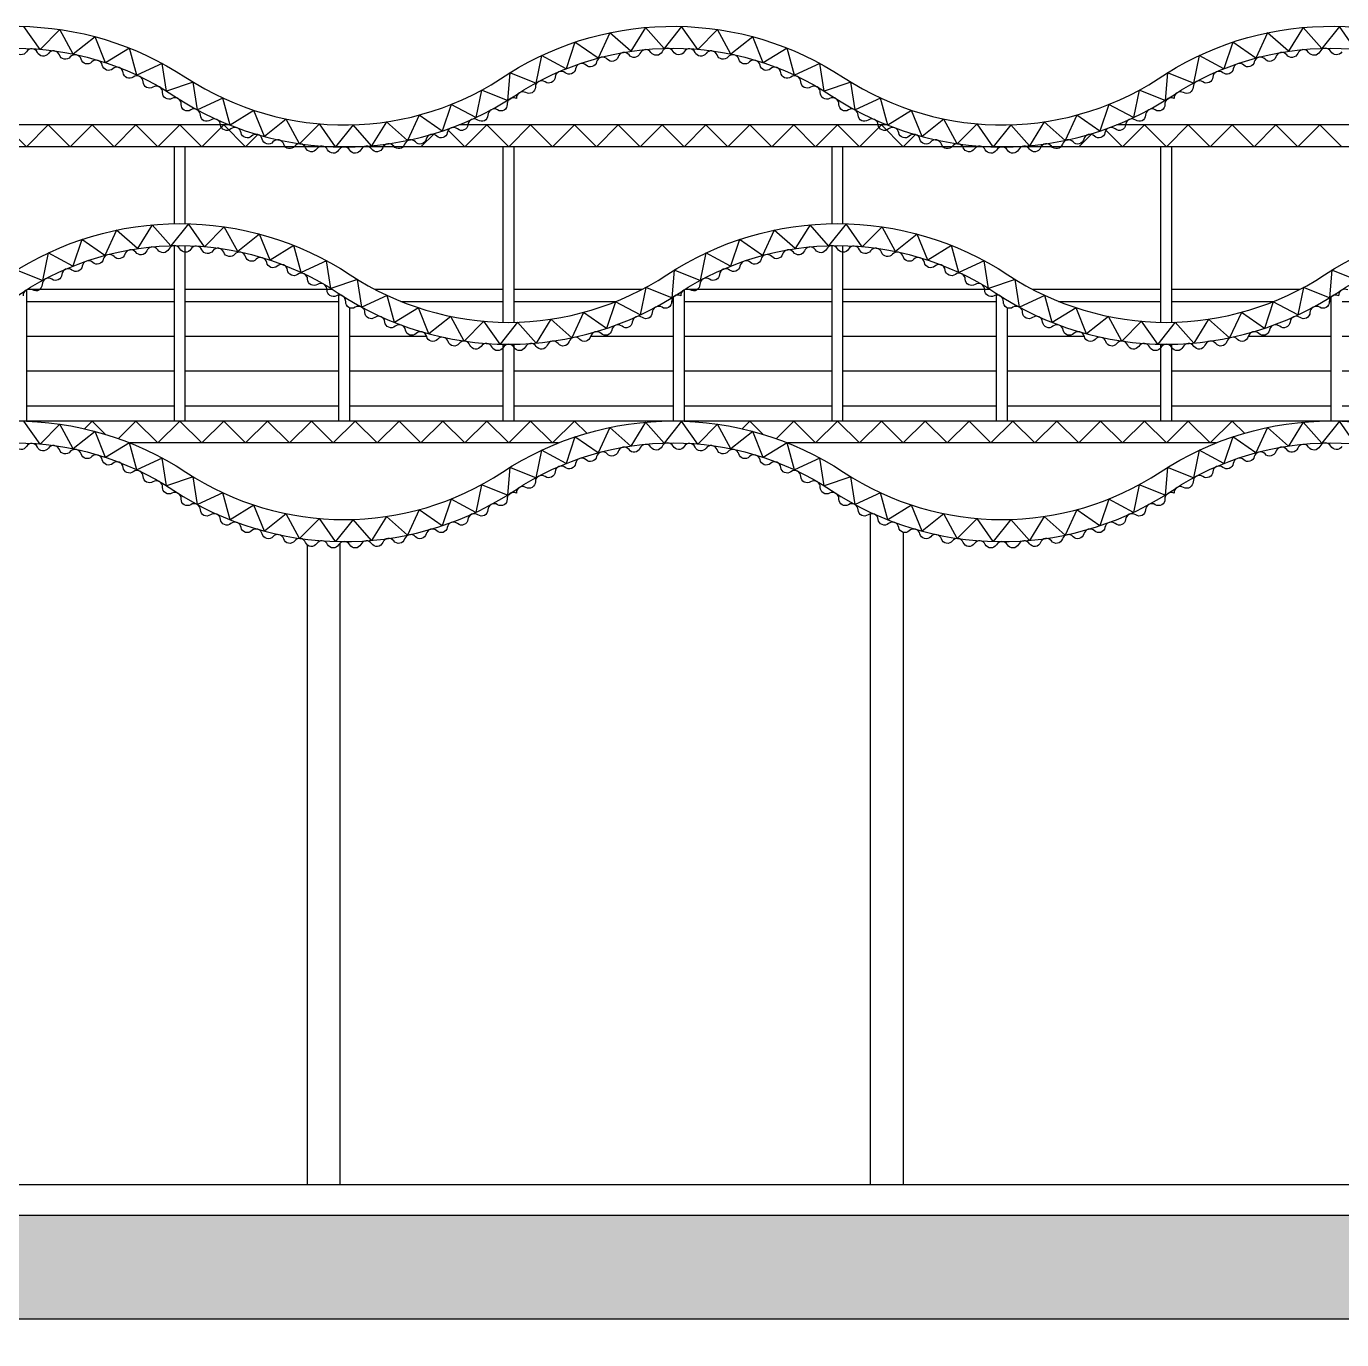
# Model space of a CAD drawing. Header units: millimetres. Extents: x 462 to 740, y -508 to -73.
# Drawn here: x 657.72 to 669.72, y -437.27 to -425.29 of the extents above; entities that cross this region are included whole.
import ezdxf

# ---------------------------------------------------------------- set-up
doc = ezdxf.new("R2010")
doc.units = ezdxf.units.MM
doc.header["$LTSCALE"] = 0.1
for name, color, linetype in [('azul-claro', 130, 'Continuous'), ('nivel', 1, 'Continuous'), ('ondas-claras', 130, 'Continuous'), ('ondas-escuras', 160, 'Continuous'), ('Parede alta', 5, 'Continuous')]:
    doc.layers.add(name, color=color, linetype=linetype)

msp = doc.modelspace()

# ---------------------------------------------------------------- hatches: boundary and pattern name
h = msp.add_hatch()
h.set_pattern_fill('LINE', color=256, scale=0.1, style=0)
h.set_pattern_definition([(180, (1283.52307, 93.53916), (0, 0.3175), [])])
h.paths.add_polyline_path([(660.903, -427.687), (662.072, -427.687), (662.072, -427.986, -0.116451)])
h.paths.add_polyline_path([(660.672, -427.855, 0.237937), (660.723, -427.85, -0.268983), (660.781, -427.848), (660.781, -427.848, -0.268989), (660.811, -427.898, 0.610099), (660.902, -427.943, -0.268989), (660.959, -427.937), (660.959, -427.937, -0.268983), (660.993, -427.984, 0.6101), (661.087, -428.022, -0.268983), (661.144, -428.012), (661.144, -428.012, -0.268989), (661.181, -428.057, 0.610099), (661.277, -428.089, -0.26899), (661.334, -428.075), (661.334, -428.075, -0.268984), (661.374, -428.117, 0.6101), (661.472, -428.142, -0.579938), (661.57, -428.163, 0.610099), (661.67, -428.181, -0.579938), (661.769, -428.195, 0.6101), (661.87, -428.205, -0.579938), (661.97, -428.212, 0.610099), (662.071, -428.216, -0.001454), (662.072, -428.216), (662.072, -428.887), (660.672, -428.887)])
h.paths.add_polyline_path([(659.172, -427.687), (660.465, -427.687, -0.020521), (660.465, -427.692, 0.5853), (660.55, -427.745, -0.098516), (660.572, -427.739), (660.572, -428.887), (659.172, -428.887)])
h.paths.add_polyline_path([(657.727, -427.689, -0.024038), (657.732, -427.687), (657.768, -427.687, -0.049924), (657.778, -427.692, 0.312343), (657.844, -427.687), (659.072, -427.687), (659.072, -428.887), (657.727, -428.887)])
h.paths.add_polyline_path([(656.172, -428.216, -0.001448), (656.172, -428.216, 0.6101), (656.273, -428.212, -0.579938), (656.373, -428.205, 0.610099), (656.474, -428.195, -0.579938), (656.573, -428.181, 0.6101), (656.673, -428.163, -0.579938), (656.771, -428.142, 0.610099), (656.869, -428.117, -0.579938), (656.966, -428.089, 0.6101), (657.062, -428.057, -0.579938), (657.156, -428.022, 0.610099), (657.25, -427.984, -0.579938), (657.341, -427.943, 0.6101), (657.432, -427.898, -0.579938), (657.52, -427.85, 0.610099), (657.608, -427.799, -0.222137), (657.627, -427.754), (657.627, -428.887), (656.172, -428.887)])
h.paths.add_polyline_path([(656.172, -427.687), (657.34, -427.687, -0.116451), (656.172, -427.986)])
h = msp.add_hatch()
h.set_pattern_fill('LINE', color=256, scale=0.1, style=0)
h.set_pattern_definition([(180, (1289.52307, 93.53916), (0, 0.3175), [])])
h.paths.add_polyline_path([(666.903, -427.687), (668.072, -427.687), (668.072, -427.986, -0.116451)])
h.paths.add_polyline_path([(666.672, -427.855, 0.237937), (666.723, -427.85, -0.268983), (666.781, -427.848), (666.781, -427.848, -0.268989), (666.811, -427.898, 0.610099), (666.902, -427.943, -0.268989), (666.959, -427.937), (666.959, -427.937, -0.268983), (666.993, -427.984, 0.6101), (667.087, -428.022, -0.268983), (667.144, -428.012), (667.144, -428.012, -0.268989), (667.181, -428.057, 0.610099), (667.277, -428.089, -0.26899), (667.334, -428.075), (667.334, -428.075, -0.268984), (667.374, -428.117, 0.6101), (667.472, -428.142, -0.579938), (667.57, -428.163, 0.610099), (667.67, -428.181, -0.579938), (667.769, -428.195, 0.6101), (667.87, -428.205, -0.579938), (667.97, -428.212, 0.610099), (668.071, -428.216, -0.001454), (668.072, -428.216), (668.072, -428.887), (666.672, -428.887)])
h.paths.add_polyline_path([(665.172, -427.687), (666.465, -427.687, -0.020521), (666.465, -427.692, 0.5853), (666.55, -427.745, -0.098516), (666.572, -427.739), (666.572, -428.887), (665.172, -428.887)])
h.paths.add_polyline_path([(663.727, -427.689, -0.024038), (663.732, -427.687), (663.768, -427.687, -0.049924), (663.778, -427.692, 0.312343), (663.844, -427.687), (665.072, -427.687), (665.072, -428.887), (663.727, -428.887)])
h.paths.add_polyline_path([(662.172, -428.216, -0.001448), (662.172, -428.216, 0.6101), (662.273, -428.212, -0.579938), (662.373, -428.205, 0.610099), (662.474, -428.195, -0.579938), (662.573, -428.181, 0.6101), (662.673, -428.163, -0.579938), (662.771, -428.142, 0.610099), (662.869, -428.117, -0.579938), (662.966, -428.089, 0.6101), (663.062, -428.057, -0.579938), (663.156, -428.022, 0.610099), (663.25, -427.984, -0.579938), (663.341, -427.943, 0.6101), (663.432, -427.898, -0.579938), (663.52, -427.85, 0.610099), (663.608, -427.799, -0.222137), (663.627, -427.754), (663.627, -428.887), (662.172, -428.887)])
h.paths.add_polyline_path([(662.172, -427.687), (663.34, -427.687, -0.116451), (662.172, -427.986)])
h = msp.add_hatch()
h.set_pattern_fill('LINE', color=256, scale=0.1, style=0)
h.set_pattern_definition([(180, (1295.52307, 93.53916), (0, 0.3175), [])])
h.paths.add_polyline_path([(672.903, -427.687), (674.072, -427.687), (674.072, -427.986, -0.116451)])
h.paths.add_polyline_path([(672.672, -427.855, 0.237937), (672.723, -427.85, -0.268983), (672.781, -427.848), (672.781, -427.848, -0.268989), (672.811, -427.898, 0.610099), (672.902, -427.943, -0.268989), (672.959, -427.937), (672.959, -427.937, -0.268983), (672.993, -427.984, 0.6101), (673.087, -428.022, -0.268983), (673.144, -428.012), (673.144, -428.012, -0.268989), (673.181, -428.057, 0.610099), (673.277, -428.089, -0.26899), (673.334, -428.075), (673.334, -428.075, -0.268984), (673.374, -428.117, 0.6101), (673.472, -428.142, -0.579938), (673.57, -428.163, 0.610099), (673.67, -428.181, -0.579938), (673.769, -428.195, 0.6101), (673.87, -428.205, -0.579938), (673.97, -428.212, 0.610099), (674.071, -428.216, -0.001454), (674.072, -428.216), (674.072, -428.887), (672.672, -428.887)])
h.paths.add_polyline_path([(671.172, -427.687), (672.465, -427.687, -0.020521), (672.465, -427.692, 0.5853), (672.55, -427.745, -0.098516), (672.572, -427.739), (672.572, -428.887), (671.172, -428.887)])
h.paths.add_polyline_path([(669.727, -427.689, -0.024038), (669.732, -427.687), (669.768, -427.687, -0.049924), (669.778, -427.692, 0.312343), (669.844, -427.687), (671.072, -427.687), (671.072, -428.887), (669.727, -428.887)])
h.paths.add_polyline_path([(668.172, -428.216, -0.001448), (668.172, -428.216, 0.6101), (668.273, -428.212, -0.579938), (668.373, -428.205, 0.610099), (668.474, -428.195, -0.579938), (668.573, -428.181, 0.6101), (668.673, -428.163, -0.579938), (668.771, -428.142, 0.610099), (668.869, -428.117, -0.579938), (668.966, -428.089, 0.6101), (669.062, -428.057, -0.579938), (669.156, -428.022, 0.610099), (669.25, -427.984, -0.579938), (669.341, -427.943, 0.6101), (669.432, -427.898, -0.579938), (669.52, -427.85, 0.610099), (669.608, -427.799, -0.222137), (669.627, -427.754), (669.627, -428.887), (668.172, -428.887)])
h.paths.add_polyline_path([(668.172, -427.687), (669.34, -427.687, -0.116451), (668.172, -427.986)])
at = {"layer": 'Parede alta'}
msp.add_hatch(color=256, dxfattribs=at).paths.add_polyline_path([(735.579, -436.322), (728.995, -436.322), (728.995, -436.133), (714.019, -436.133), (714.019, -436.322), (712.317, -436.322), (706.561, -436.322), (706.561, -436.133), (698.366, -436.133), (698.366, -436.322), (685.699, -436.322), (685.699, -436.133), (660.861, -436.133), (640.666, -436.133), (640.666, -436.322), (628.399, -436.322), (628.399, -436.133), (620.466, -436.133), (620.466, -436.322), (611.75, -436.322), (611.75, -437.266), (621.41, -437.266), (621.41, -437.077), (627.455, -437.077), (627.455, -437.266), (641.61, -437.266), (641.61, -437.077), (660.861, -437.077), (684.755, -437.077), (684.755, -437.266), (699.31, -437.266), (699.31, -437.077), (705.617, -437.077), (705.617, -437.266), (712.317, -437.266), (714.963, -437.266), (714.963, -437.077), (728.051, -437.077), (728.051, -437.266), (735.579, -437.266)])

# ---------------------------------------------------------------- linework, layer by layer
for p, q in [((659.577, -426.187), (656.122, -426.187)), ((657.522, -426.187), (657.722, -426.387)), ((657.922, -426.187), (657.722, -426.387)), ((657.922, -426.187), (658.122, -426.387)), ((658.322, -426.187), (658.122, -426.387)), ((658.322, -426.187), (658.522, -426.387)), ((658.722, -426.187), (658.522, -426.387)), ((658.722, -426.187), (658.922, -426.387)), ((659.122, -426.187), (658.922, -426.387)), ((659.122, -426.187), (659.322, -426.387)), ((659.522, -426.187), (659.322, -426.387)), ((659.522, -426.187), (659.722, -426.387)), ((661.561, -426.226), (661.722, -426.387)), ((662.122, -426.187), (661.666, -426.187)), ((661.922, -426.187), (661.722, -426.387)), ((661.922, -426.187), (662.122, -426.387)), ((665.577, -426.187), (662.122, -426.187)), ((662.322, -426.187), (662.122, -426.387)), ((662.322, -426.187), (662.522, -426.387)), ((662.722, -426.187), (662.522, -426.387)), ((662.722, -426.187), (662.922, -426.387)), ((663.122, -426.187), (662.922, -426.387)), ((663.122, -426.187), (663.322, -426.387)), ((663.522, -426.187), (663.322, -426.387)), ((663.522, -426.187), (663.722, -426.387)), ((663.922, -426.187), (663.722, -426.387)), ((663.922, -426.187), (664.122, -426.387)), ((664.322, -426.187), (664.122, -426.387)), ((664.322, -426.187), (664.522, -426.387)), ((664.722, -426.187), (664.522, -426.387)), ((664.722, -426.187), (664.922, -426.387)), ((665.122, -426.187), (664.922, -426.387)), ((665.122, -426.187), (665.322, -426.387)), ((665.522, -426.187), (665.322, -426.387)), ((665.522, -426.187), (665.722, -426.387)), ((667.561, -426.226), (667.722, -426.387)), ((668.122, -426.187), (667.666, -426.187)), ((667.922, -426.187), (667.722, -426.387)), ((667.922, -426.187), (668.122, -426.387)), ((671.577, -426.187), (668.122, -426.187)), ((668.322, -426.187), (668.122, -426.387)), ((668.322, -426.187), (668.522, -426.387)), ((668.722, -426.187), (668.522, -426.387)), ((668.722, -426.187), (668.922, -426.387)), ((669.122, -426.187), (668.922, -426.387)), ((669.122, -426.187), (669.322, -426.387)), ((669.522, -426.187), (669.322, -426.387)), ((669.522, -426.187), (669.722, -426.387)), ((659.834, -426.275), (659.722, -426.387)), ((661.444, -426.265), (661.322, -426.387)), ((665.834, -426.275), (665.722, -426.387)), ((667.444, -426.265), (667.322, -426.387)), ((662.122, -426.387), (656.122, -426.387)), ((659.072, -427.087), (659.072, -426.387)), ((659.172, -427.087), (659.172, -426.387)), ((662.072, -427.986), (662.072, -426.387)), ((668.122, -426.387), (662.122, -426.387)), ((662.172, -427.986), (662.172, -426.387)), ((665.072, -427.087), (665.072, -426.387)), ((665.172, -427.087), (665.172, -426.387)), ((668.072, -427.986), (668.072, -426.387)), ((674.122, -426.387), (668.122, -426.387)), ((668.172, -427.986), (668.172, -426.387)), ((659.072, -428.887), (659.072, -427.287)), ((659.172, -428.887), (659.172, -427.287)), ((665.072, -428.887), (665.072, -427.287)), ((665.172, -428.887), (665.172, -427.287)), ((657.727, -428.887), (657.727, -427.689)), ((659.072, -427.687), (657.729, -427.687)), ((660.514, -427.687), (659.172, -427.687)), ((660.572, -428.887), (660.572, -427.739)), ((662.072, -427.687), (660.903, -427.687)), ((663.34, -427.687), (662.172, -427.687)), ((663.627, -428.887), (663.627, -427.754)), ((663.727, -428.887), (663.727, -427.689)), ((665.072, -427.687), (663.729, -427.687)), ((666.514, -427.687), (665.172, -427.687)), ((666.572, -428.887), (666.572, -427.739)), ((668.072, -427.687), (666.903, -427.687)), ((669.34, -427.687), (668.172, -427.687)), ((669.627, -428.887), (669.627, -427.754)), ((660.672, -428.887), (660.672, -427.855)), ((666.672, -428.887), (666.672, -427.855)), ((662.072, -428.887), (662.072, -428.186)), ((662.172, -428.887), (662.172, -428.186)), ((668.072, -428.887), (668.072, -428.186)), ((668.172, -428.887), (668.172, -428.186)), ((662.122, -428.887), (656.122, -428.887)), ((658.322, -428.887), (658.251, -428.958)), ((658.322, -428.887), (658.444, -429.009)), ((658.722, -428.887), (658.561, -429.048)), ((658.722, -428.887), (658.922, -429.087)), ((659.122, -428.887), (658.922, -429.087)), ((659.122, -428.887), (659.322, -429.087)), ((659.522, -428.887), (659.322, -429.087)), ((659.522, -428.887), (659.722, -429.087)), ((659.922, -428.887), (659.722, -429.087)), ((659.922, -428.887), (660.122, -429.087)), ((660.322, -428.887), (660.122, -429.087)), ((660.322, -428.887), (660.522, -429.087)), ((660.722, -428.887), (660.522, -429.087)), ((660.722, -428.887), (660.922, -429.087)), ((661.122, -428.887), (660.922, -429.087)), ((661.122, -428.887), (661.322, -429.087)), ((661.522, -428.887), (661.322, -429.087)), ((661.522, -428.887), (661.722, -429.087)), ((661.922, -428.887), (661.722, -429.087)), ((661.922, -428.887), (662.122, -429.087)), ((668.122, -428.887), (662.122, -428.887)), ((662.322, -428.887), (662.122, -429.087)), ((662.322, -428.887), (662.522, -429.087)), ((662.722, -428.887), (662.522, -429.087)), ((662.722, -428.887), (662.834, -428.999)), ((664.322, -428.887), (664.251, -428.958)), ((664.322, -428.887), (664.444, -429.009)), ((664.722, -428.887), (664.561, -429.048)), ((664.722, -428.887), (664.922, -429.087)), ((665.122, -428.887), (664.922, -429.087)), ((665.122, -428.887), (665.322, -429.087)), ((665.522, -428.887), (665.322, -429.087)), ((665.522, -428.887), (665.722, -429.087)), ((665.922, -428.887), (665.722, -429.087)), ((665.922, -428.887), (666.122, -429.087)), ((666.322, -428.887), (666.122, -429.087)), ((666.322, -428.887), (666.522, -429.087)), ((666.722, -428.887), (666.522, -429.087)), ((666.722, -428.887), (666.922, -429.087)), ((667.122, -428.887), (666.922, -429.087)), ((667.122, -428.887), (667.322, -429.087)), ((667.522, -428.887), (667.322, -429.087)), ((667.522, -428.887), (667.722, -429.087)), ((667.922, -428.887), (667.722, -429.087)), ((667.922, -428.887), (668.122, -429.087)), ((674.122, -428.887), (668.122, -428.887)), ((668.322, -428.887), (668.122, -429.087)), ((668.322, -428.887), (668.522, -429.087)), ((668.722, -428.887), (668.522, -429.087)), ((668.722, -428.887), (668.834, -428.999)), ((662.122, -429.087), (658.666, -429.087)), ((662.577, -429.087), (662.122, -429.087)), ((668.122, -429.087), (664.666, -429.087)), ((668.577, -429.087), (668.122, -429.087))]:
    msp.add_line(p, q)
at = {"layer": 'azul-claro'}
for points in [[(656.122, -425.716, -0.293057), (659.177, -425.753, 0.307403), (662.132, -425.711, 0.292457)], [(662.122, -425.716, -0.293057), (665.177, -425.753, 0.307403), (668.132, -425.711, 0.292457)], [(668.122, -425.716, -0.293057), (671.177, -425.753, 0.306916), (674.122, -425.716, 0.292457)], [(656.122, -425.956, 0.005791), (656.177, -425.92, -0.3), (659.066, -425.92, 0.3), (662.177, -425.92)], [(662.122, -425.959, 0.191661), (662.108, -425.999, -0.603753), (662.021, -426.05, 0.586073), (661.932, -426.098, -0.603737), (661.842, -426.143, 0.586073), (661.75, -426.185, -0.603753), (661.656, -426.223, 0.586073), (661.562, -426.258, -0.603737), (661.466, -426.289, 0.586073), (661.369, -426.317, -0.603753), (661.271, -426.342, 0.586073), (661.173, -426.363, -0.603737), (661.073, -426.381, 0.586073), (660.974, -426.395, -0.603753), (660.873, -426.406, 0.586073), (660.773, -426.413, -0.603737), (660.672, -426.416, 0.586073), (660.571, -426.416, -0.603753), (660.47, -426.413, 0.586073), (660.37, -426.406, -0.603737), (660.269, -426.395, 0.586073), (660.17, -426.381, -0.603753), (660.07, -426.363, 0.586073), (659.972, -426.342, -0.603737), (659.874, -426.317, 0.586073), (659.777, -426.289, -0.603753), (659.681, -426.258, 0.586073), (659.587, -426.223, -0.603737), (659.493, -426.185, 0.586073), (659.401, -426.143, -0.603753), (659.311, -426.098, 0.586073), (659.222, -426.05, -0.603737), (659.135, -425.999, 0.586073), (659.05, -425.945, -0.5853), (658.965, -425.892, 0.604731), (658.877, -425.841, -0.5853), (658.788, -425.794, 0.604731), (658.697, -425.75, -0.5853), (658.605, -425.71, 0.604731), (658.511, -425.674, -0.5853), (658.415, -425.641, 0.604731), (658.319, -425.612, -0.5853), (658.221, -425.587, 0.604731), (658.123, -425.566, -0.5853), (658.023, -425.548, 0.604731), (657.923, -425.535, -0.5853), (657.823, -425.525, 0.604731), (657.722, -425.519, -0.5853), (657.622, -425.517, 0.604731)], [(662.122, -425.956, 0.005791), (662.177, -425.92, -0.3), (665.066, -425.92, 0.3), (668.177, -425.92)], [(668.122, -425.959, 0.191661), (668.108, -425.999, -0.603753), (668.021, -426.05, 0.586073), (667.932, -426.098, -0.603737), (667.842, -426.143, 0.586073), (667.75, -426.185, -0.603753), (667.656, -426.223, 0.586073), (667.562, -426.258, -0.603737), (667.466, -426.289, 0.586073), (667.369, -426.317, -0.603753), (667.271, -426.342, 0.586073), (667.173, -426.363, -0.603737), (667.073, -426.381, 0.586073), (666.974, -426.395, -0.603753), (666.873, -426.406, 0.586073), (666.773, -426.413, -0.603737), (666.672, -426.416, 0.586073), (666.571, -426.416, -0.603753), (666.47, -426.413, 0.586073), (666.37, -426.406, -0.603737), (666.269, -426.395, 0.586073), (666.17, -426.381, -0.603753), (666.07, -426.363, 0.586073), (665.972, -426.342, -0.603737), (665.874, -426.317, 0.586073), (665.777, -426.289, -0.603753), (665.681, -426.258, 0.586073), (665.587, -426.223, -0.603737), (665.493, -426.185, 0.586073), (665.401, -426.143, -0.603753), (665.311, -426.098, 0.586073), (665.222, -426.05, -0.603737), (665.135, -425.999, 0.586073), (665.05, -425.945, -0.5853), (664.965, -425.892, 0.604731), (664.877, -425.841, -0.5853), (664.788, -425.794, 0.604731), (664.697, -425.75, -0.5853), (664.605, -425.71, 0.604731), (664.511, -425.674, -0.5853), (664.415, -425.641, 0.604731), (664.319, -425.612, -0.5853), (664.221, -425.587, 0.604731), (664.123, -425.566, -0.5853), (664.023, -425.548, 0.604731), (663.923, -425.535, -0.5853), (663.823, -425.525, 0.604731), (663.722, -425.519, -0.5853), (663.622, -425.517, 0.604731), (663.521, -425.519, -0.5853), (663.42, -425.525, 0.604731), (663.32, -425.535, -0.5853), (663.22, -425.548, 0.604731), (663.12, -425.566, -0.5853), (663.022, -425.587, 0.604731), (662.924, -425.612, -0.5853), (662.828, -425.641, 0.604731), (662.732, -425.674, -0.5853), (662.638, -425.71, 0.604731), (662.546, -425.75, -0.5853), (662.455, -425.794, 0.604731), (662.366, -425.841, -0.5853), (662.278, -425.892, 0.604731), (662.193, -425.945, 0.354582), (662.122, -425.959, 0.354582)], [(669.722, -425.519, -0.5853), (669.622, -425.517, 0.604731), (669.521, -425.519, -0.5853), (669.42, -425.525, 0.604731), (669.32, -425.535, -0.5853), (669.22, -425.548, 0.604731), (669.12, -425.566, -0.5853), (669.022, -425.587, 0.604731), (668.924, -425.612, -0.5853), (668.828, -425.641, 0.604731), (668.732, -425.674, -0.5853), (668.638, -425.71, 0.604731), (668.546, -425.75, -0.5853), (668.455, -425.794, 0.604731), (668.366, -425.841, -0.5853), (668.278, -425.892, 0.604731), (668.193, -425.945, 0.354582), (668.122, -425.959, 0.354582)], [(668.122, -425.956, 0.005791), (668.177, -425.92, -0.3), (671.066, -425.92, 0.3), (674.177, -425.92)]]:
    msp.add_lwpolyline(points, format="xyb", dxfattribs=at)
for points in [[(662.111, -425.963), (661.873, -425.87), (661.821, -426.12), (661.596, -425.999), (661.516, -426.242), (661.306, -426.096), (661.198, -426.328), (661.006, -426.159), (660.872, -426.376), (660.702, -426.186), (660.543, -426.386), (660.396, -426.177), (660.215, -426.358), (660.093, -426.133), (659.893, -426.291), (659.798, -426.054), (659.58, -426.188), (659.513, -425.942), (659.282, -426.049), (659.244, -425.797), (658.999, -425.877), (658.961, -425.625), (658.73, -425.732), (658.663, -425.486), (658.445, -425.62), (658.35, -425.383), (658.15, -425.541), (658.028, -425.316), (657.847, -425.497), (657.7, -425.288)], [(668.111, -425.963), (667.873, -425.87), (667.821, -426.12), (667.596, -425.999), (667.516, -426.242), (667.306, -426.096), (667.198, -426.328), (667.006, -426.159), (666.872, -426.376), (666.702, -426.186), (666.543, -426.386), (666.396, -426.177), (666.215, -426.358), (666.093, -426.133), (665.893, -426.291), (665.798, -426.054), (665.58, -426.188), (665.513, -425.942), (665.282, -426.049), (665.244, -425.797), (664.999, -425.877), (664.961, -425.625), (664.73, -425.732), (664.663, -425.486), (664.445, -425.62), (664.35, -425.383), (664.15, -425.541), (664.028, -425.316), (663.847, -425.497), (663.7, -425.288), (663.541, -425.488), (663.371, -425.298), (663.237, -425.515), (663.045, -425.346), (662.937, -425.578), (662.727, -425.432), (662.647, -425.674), (662.422, -425.554), (662.37, -425.804), (662.132, -425.711), (662.111, -425.963)], [(669.847, -425.497), (669.7, -425.288), (669.541, -425.488), (669.371, -425.298), (669.237, -425.515), (669.045, -425.346), (668.937, -425.578), (668.727, -425.432), (668.647, -425.674), (668.422, -425.554), (668.37, -425.804), (668.132, -425.711), (668.111, -425.963)]]:
    msp.add_lwpolyline(points, dxfattribs=at)
at = {"layer": 'nivel'}
for p, q in [((665.423, -435.85), (665.423, -429.733)), ((665.723, -435.85), (665.723, -429.903)), ((660.286, -435.85), (660.286, -430.018)), ((660.586, -435.85), (660.586, -429.999))]:
    msp.add_line(p, q, dxfattribs=at)
at = {"layer": 'ondas-claras'}
for points in [[(656.066, -429.353, -0.3), (659.177, -429.353, 0.3), (662.066, -429.353)], [(662.066, -429.353, -0.3), (665.177, -429.353, 0.3), (668.066, -429.353)], [(668.066, -429.353, -0.3), (671.177, -429.353, 0.3), (674.066, -429.353)], [(656.122, -429.556, 0.005791), (656.177, -429.52, -0.3), (659.066, -429.52, 0.293699), (662.122, -429.556)], [(662.122, -429.559, 0.191661), (662.108, -429.599, -0.603753), (662.021, -429.65, 0.586073), (661.932, -429.698, -0.603737), (661.842, -429.743, 0.586073), (661.75, -429.785, -0.603753), (661.656, -429.823, 0.586073), (661.562, -429.858, -0.603737), (661.466, -429.889, 0.586073), (661.369, -429.917, -0.603753), (661.271, -429.942, 0.586073), (661.173, -429.963, -0.603737), (661.073, -429.981, 0.586073), (660.974, -429.995, -0.603753), (660.873, -430.006, 0.586073), (660.773, -430.013, -0.603737), (660.672, -430.016, 0.586073), (660.571, -430.016, -0.603753), (660.47, -430.013, 0.586073), (660.37, -430.006, -0.603737), (660.269, -429.995, 0.586073), (660.17, -429.981, -0.603753), (660.07, -429.963, 0.586073), (659.972, -429.942, -0.603737), (659.874, -429.917, 0.586073), (659.777, -429.889, -0.603753), (659.681, -429.858, 0.586073), (659.587, -429.823, -0.603737), (659.493, -429.785, 0.586073), (659.401, -429.743, -0.603753), (659.311, -429.698, 0.586073), (659.222, -429.65, -0.603737), (659.135, -429.599, 0.586073), (659.05, -429.545, -0.5853), (658.965, -429.492, 0.604731), (658.877, -429.441, -0.5853), (658.788, -429.394, 0.604731), (658.697, -429.35, -0.5853), (658.605, -429.31, 0.604731), (658.511, -429.274, -0.5853), (658.415, -429.241, 0.604731), (658.319, -429.212, -0.5853), (658.221, -429.187, 0.604731), (658.123, -429.166, -0.5853), (658.023, -429.148, 0.604731), (657.923, -429.135, -0.5853), (657.823, -429.125, 0.604731), (657.722, -429.119, -0.5853), (657.622, -429.117, 0.604731)], [(662.122, -429.556, 0.005791), (662.177, -429.52, -0.3), (665.066, -429.52, 0.293699), (668.122, -429.556)], [(668.122, -429.559, 0.191661), (668.108, -429.599, -0.603753), (668.021, -429.65, 0.586073), (667.932, -429.698, -0.603737), (667.842, -429.743, 0.586073), (667.75, -429.785, -0.603753), (667.656, -429.823, 0.586073), (667.562, -429.858, -0.603737), (667.466, -429.889, 0.586073), (667.369, -429.917, -0.603753), (667.271, -429.942, 0.586073), (667.173, -429.963, -0.603737), (667.073, -429.981, 0.586073), (666.974, -429.995, -0.603753), (666.873, -430.006, 0.586073), (666.773, -430.013, -0.603737), (666.672, -430.016, 0.586073), (666.571, -430.016, -0.603753), (666.47, -430.013, 0.586073), (666.37, -430.006, -0.603737), (666.269, -429.995, 0.586073), (666.17, -429.981, -0.603753), (666.07, -429.963, 0.586073), (665.972, -429.942, -0.603737), (665.874, -429.917, 0.586073), (665.777, -429.889, -0.603753), (665.681, -429.858, 0.586073), (665.587, -429.823, -0.603737), (665.493, -429.785, 0.586073), (665.401, -429.743, -0.603753), (665.311, -429.698, 0.586073), (665.222, -429.65, -0.603737), (665.135, -429.599, 0.586073), (665.05, -429.545, -0.5853), (664.965, -429.492, 0.604731), (664.877, -429.441, -0.5853), (664.788, -429.394, 0.604731), (664.697, -429.35, -0.5853), (664.605, -429.31, 0.604731), (664.511, -429.274, -0.5853), (664.415, -429.241, 0.604731), (664.319, -429.212, -0.5853), (664.221, -429.187, 0.604731), (664.123, -429.166, -0.5853), (664.023, -429.148, 0.604731), (663.923, -429.135, -0.5853), (663.823, -429.125, 0.604731), (663.722, -429.119, -0.5853), (663.622, -429.117, 0.604731), (663.521, -429.119, -0.5853), (663.42, -429.125, 0.604731), (663.32, -429.135, -0.5853), (663.22, -429.148, 0.604731), (663.12, -429.166, -0.5853), (663.022, -429.187, 0.604731), (662.924, -429.212, -0.5853), (662.828, -429.241, 0.604731), (662.732, -429.274, -0.5853), (662.638, -429.31, 0.604731), (662.546, -429.35, -0.5853), (662.455, -429.394, 0.604731), (662.366, -429.441, -0.5853), (662.278, -429.492, 0.604731), (662.193, -429.545, 0.354582), (662.122, -429.559, 0.354582)], [(669.722, -429.119, -0.5853), (669.622, -429.117, 0.604731), (669.521, -429.119, -0.5853), (669.42, -429.125, 0.604731), (669.32, -429.135, -0.5853), (669.22, -429.148, 0.604731), (669.12, -429.166, -0.5853), (669.022, -429.187, 0.604731), (668.924, -429.212, -0.5853), (668.828, -429.241, 0.604731), (668.732, -429.274, -0.5853), (668.638, -429.31, 0.604731), (668.546, -429.35, -0.5853), (668.455, -429.394, 0.604731), (668.366, -429.441, -0.5853), (668.278, -429.492, 0.604731), (668.193, -429.545, 0.354582), (668.122, -429.559, 0.354582)], [(668.122, -429.556, 0.005791), (668.177, -429.52, -0.3), (671.066, -429.52, 0.293699), (674.122, -429.556)]]:
    msp.add_lwpolyline(points, format="xyb", dxfattribs=at)
for points in [[(662.111, -429.563), (661.873, -429.47), (661.821, -429.72), (661.596, -429.599), (661.516, -429.842), (661.306, -429.696), (661.198, -429.928), (661.006, -429.759), (660.872, -429.976), (660.702, -429.786), (660.543, -429.986), (660.396, -429.777), (660.215, -429.958), (660.093, -429.733), (659.893, -429.891), (659.798, -429.654), (659.58, -429.788), (659.513, -429.542), (659.282, -429.649), (659.244, -429.397), (658.999, -429.477), (658.961, -429.225), (658.73, -429.332), (658.663, -429.086), (658.445, -429.22), (658.35, -428.983), (658.15, -429.141), (658.028, -428.916), (657.847, -429.097), (657.7, -428.888)], [(668.111, -429.563), (667.873, -429.47), (667.821, -429.72), (667.596, -429.599), (667.516, -429.842), (667.306, -429.696), (667.198, -429.928), (667.006, -429.759), (666.872, -429.976), (666.702, -429.786), (666.543, -429.986), (666.396, -429.777), (666.215, -429.958), (666.093, -429.733), (665.893, -429.891), (665.798, -429.654), (665.58, -429.788), (665.513, -429.542), (665.282, -429.649), (665.244, -429.397), (664.999, -429.477), (664.961, -429.225), (664.73, -429.332), (664.663, -429.086), (664.445, -429.22), (664.35, -428.983), (664.15, -429.141), (664.028, -428.916), (663.847, -429.097), (663.7, -428.888), (663.541, -429.088), (663.371, -428.898), (663.237, -429.115), (663.045, -428.946), (662.937, -429.178), (662.727, -429.032), (662.647, -429.274), (662.422, -429.154), (662.37, -429.404), (662.132, -429.311), (662.111, -429.563)], [(669.847, -429.097), (669.7, -428.888), (669.541, -429.088), (669.371, -428.898), (669.237, -429.115), (669.045, -428.946), (668.937, -429.178), (668.727, -429.032), (668.647, -429.274), (668.422, -429.154), (668.37, -429.404), (668.132, -429.311), (668.111, -429.563)]]:
    msp.add_lwpolyline(points, dxfattribs=at)
at = {"layer": 'ondas-escuras'}
for points in [[(656.122, -427.987, 0.146769), (657.566, -427.553, -0.3), (660.677, -427.553, 0.146769), (662.122, -427.987)], [(662.122, -427.987, 0.146769), (663.566, -427.553, -0.3), (666.677, -427.553, 0.146769), (668.122, -427.987)], [(668.122, -427.987, 0.146769), (669.566, -427.553, -0.3), (672.677, -427.553, 0.146769), (674.122, -427.987)], [(656.122, -428.187, 0.146769), (657.677, -427.72, -0.3), (660.566, -427.72, 0.146769), (662.122, -428.187)], [(662.122, -428.187, 0.271445), (662.071, -428.216, -0.603753), (661.97, -428.213, 0.586073), (661.87, -428.206, -0.603737), (661.769, -428.195, 0.586073), (661.67, -428.181, -0.603753), (661.57, -428.163, 0.586073), (661.472, -428.142, -0.603737), (661.374, -428.117, 0.586073), (661.277, -428.089, -0.603753), (661.181, -428.058, 0.586073), (661.087, -428.023, -0.603737), (660.993, -427.985, 0.586073), (660.901, -427.943, -0.603753), (660.811, -427.898, 0.586073), (660.722, -427.85, -0.603737), (660.635, -427.799, 0.586073), (660.55, -427.745, -0.5853), (660.465, -427.692, 0.604731), (660.377, -427.641, -0.5853), (660.288, -427.594, 0.604731), (660.197, -427.55, -0.5853), (660.105, -427.51, 0.604731), (660.011, -427.474, -0.5853), (659.915, -427.441, 0.604731), (659.819, -427.412, -0.5853), (659.721, -427.387, 0.604731), (659.623, -427.366, -0.5853), (659.523, -427.348, 0.604731), (659.423, -427.335, -0.5853), (659.323, -427.325, 0.604731), (659.222, -427.319, -0.5853), (659.122, -427.317, 0.604731), (659.021, -427.319, -0.5853), (658.92, -427.325, 0.604731), (658.82, -427.335, -0.5853), (658.72, -427.348, 0.604731), (658.62, -427.366, -0.5853), (658.522, -427.387, 0.604731), (658.424, -427.412, -0.5853), (658.328, -427.441, 0.604731), (658.232, -427.474, -0.5853), (658.138, -427.51, 0.604731), (658.046, -427.55, -0.5853), (657.955, -427.594, 0.604731), (657.866, -427.641, -0.5853), (657.778, -427.692, 0.604731), (657.693, -427.745, 0.586073)], [(662.122, -428.187, 0.146769), (663.677, -427.72, -0.3), (666.566, -427.72, 0.146769), (668.122, -428.187)], [(668.122, -428.187, 0.271445), (668.071, -428.216, -0.603753), (667.97, -428.213, 0.586073), (667.87, -428.206, -0.603737), (667.769, -428.195, 0.586073), (667.67, -428.181, -0.603753), (667.57, -428.163, 0.586073), (667.472, -428.142, -0.603737), (667.374, -428.117, 0.586073), (667.277, -428.089, -0.603753), (667.181, -428.058, 0.586073), (667.087, -428.023, -0.603737), (666.993, -427.985, 0.586073), (666.901, -427.943, -0.603753), (666.811, -427.898, 0.586073), (666.722, -427.85, -0.603737), (666.635, -427.799, 0.586073), (666.55, -427.745, -0.5853), (666.465, -427.692, 0.604731), (666.377, -427.641, -0.5853), (666.288, -427.594, 0.604731), (666.197, -427.55, -0.5853), (666.105, -427.51, 0.604731), (666.011, -427.474, -0.5853), (665.915, -427.441, 0.604731), (665.819, -427.412, -0.5853), (665.721, -427.387, 0.604731), (665.623, -427.366, -0.5853), (665.523, -427.348, 0.604731), (665.423, -427.335, -0.5853), (665.323, -427.325, 0.604731), (665.222, -427.319, -0.5853), (665.122, -427.317, 0.604731), (665.021, -427.319, -0.5853), (664.92, -427.325, 0.604731), (664.82, -427.335, -0.5853), (664.72, -427.348, 0.604731), (664.62, -427.366, -0.5853), (664.522, -427.387, 0.604731), (664.424, -427.412, -0.5853), (664.328, -427.441, 0.604731), (664.232, -427.474, -0.5853), (664.138, -427.51, 0.604731), (664.046, -427.55, -0.5853), (663.955, -427.594, 0.604731), (663.866, -427.641, -0.5853), (663.778, -427.692, 0.604731), (663.693, -427.745, 0.586073), (663.608, -427.799, -0.603753), (663.521, -427.85, 0.586073), (663.432, -427.898, -0.603737), (663.342, -427.943, 0.586073), (663.25, -427.985, -0.603753), (663.156, -428.023, 0.586073), (663.062, -428.058, -0.603737), (662.966, -428.089, 0.586073), (662.869, -428.117, -0.603753), (662.771, -428.142, 0.586073), (662.673, -428.163, -0.603737), (662.573, -428.181, 0.586073), (662.474, -428.195, -0.603753), (662.373, -428.206, 0.586073), (662.273, -428.213, -0.603737), (662.172, -428.216, 0.271445), (662.122, -428.187, 0.271445)], [(668.122, -428.187, 0.146769), (669.677, -427.72, -0.3), (672.566, -427.72, 0.146769), (674.122, -428.187)], [(669.778, -427.692, 0.604731), (669.693, -427.745, 0.586073), (669.608, -427.799, -0.603753), (669.521, -427.85, 0.586073), (669.432, -427.898, -0.603737), (669.342, -427.943, 0.586073), (669.25, -427.985, -0.603753), (669.156, -428.023, 0.586073), (669.062, -428.058, -0.603737), (668.966, -428.089, 0.586073), (668.869, -428.117, -0.603753), (668.771, -428.142, 0.586073), (668.673, -428.163, -0.603737), (668.573, -428.181, 0.586073), (668.474, -428.195, -0.603753), (668.373, -428.206, 0.586073), (668.273, -428.213, -0.603737), (668.172, -428.216, 0.271445), (668.122, -428.187, 0.271445)]]:
    msp.add_lwpolyline(points, format="xyb", dxfattribs=at)
for points in [[(662.122, -428.087), (662.043, -428.186), (661.896, -427.977), (661.715, -428.158), (661.593, -427.933), (661.393, -428.091), (661.298, -427.854), (661.08, -427.988), (661.013, -427.742), (660.782, -427.849), (660.744, -427.597), (660.499, -427.677), (660.461, -427.425), (660.23, -427.532), (660.163, -427.286), (659.945, -427.42), (659.85, -427.183), (659.65, -427.341), (659.528, -427.116), (659.347, -427.297), (659.2, -427.088), (659.041, -427.288), (658.871, -427.098), (658.737, -427.315), (658.545, -427.146), (658.437, -427.378), (658.227, -427.232), (658.147, -427.474), (657.922, -427.354), (657.87, -427.604), (657.632, -427.511)], [(668.122, -428.087), (668.043, -428.186), (667.896, -427.977), (667.715, -428.158), (667.593, -427.933), (667.393, -428.091), (667.298, -427.854), (667.08, -427.988), (667.013, -427.742), (666.782, -427.849), (666.744, -427.597), (666.499, -427.677), (666.461, -427.425), (666.23, -427.532), (666.163, -427.286), (665.945, -427.42), (665.85, -427.183), (665.65, -427.341), (665.528, -427.116), (665.347, -427.297), (665.2, -427.088), (665.041, -427.288), (664.871, -427.098), (664.737, -427.315), (664.545, -427.146), (664.437, -427.378), (664.227, -427.232), (664.147, -427.474), (663.922, -427.354), (663.87, -427.604), (663.632, -427.511), (663.611, -427.763), (663.373, -427.67), (663.321, -427.92), (663.096, -427.799), (663.016, -428.042), (662.806, -427.896), (662.698, -428.128), (662.506, -427.959), (662.372, -428.176), (662.202, -427.986), (662.122, -428.087)], [(669.87, -427.604), (669.632, -427.511), (669.611, -427.763), (669.373, -427.67), (669.321, -427.92), (669.096, -427.799), (669.016, -428.042), (668.806, -427.896), (668.698, -428.128), (668.506, -427.959), (668.372, -428.176), (668.202, -427.986), (668.122, -428.087)]]:
    msp.add_lwpolyline(points, dxfattribs=at)
at = {"layer": 'Parede alta'}
for points in [[(611.75, -436.039), (620.183, -436.039), (620.183, -435.85), (628.683, -435.85), (628.683, -436.039), (640.383, -436.039), (640.383, -435.85), (660.861, -435.85), (685.983, -435.85), (685.983, -436.039), (698.083, -436.039), (698.083, -435.85), (706.844, -435.85), (706.844, -436.039), (712.317, -436.039), (713.736, -436.039), (713.736, -435.85), (729.278, -435.85), (729.278, -436.039), (735.579, -436.039)], [(685.699, -436.133), (660.861, -436.133), (640.666, -436.133), (640.666, -436.322), (628.399, -436.322), (628.399, -436.133), (620.466, -436.133), (620.466, -436.322), (611.75, -436.322), (611.75, -437.266), (621.41, -437.266), (621.41, -437.077), (627.455, -437.077), (627.455, -437.266), (641.61, -437.266), (641.61, -437.077), (660.861, -437.077), (684.755, -437.077)]]:
    msp.add_lwpolyline(points, dxfattribs=at)

doc.saveas('drawing.dxf')
